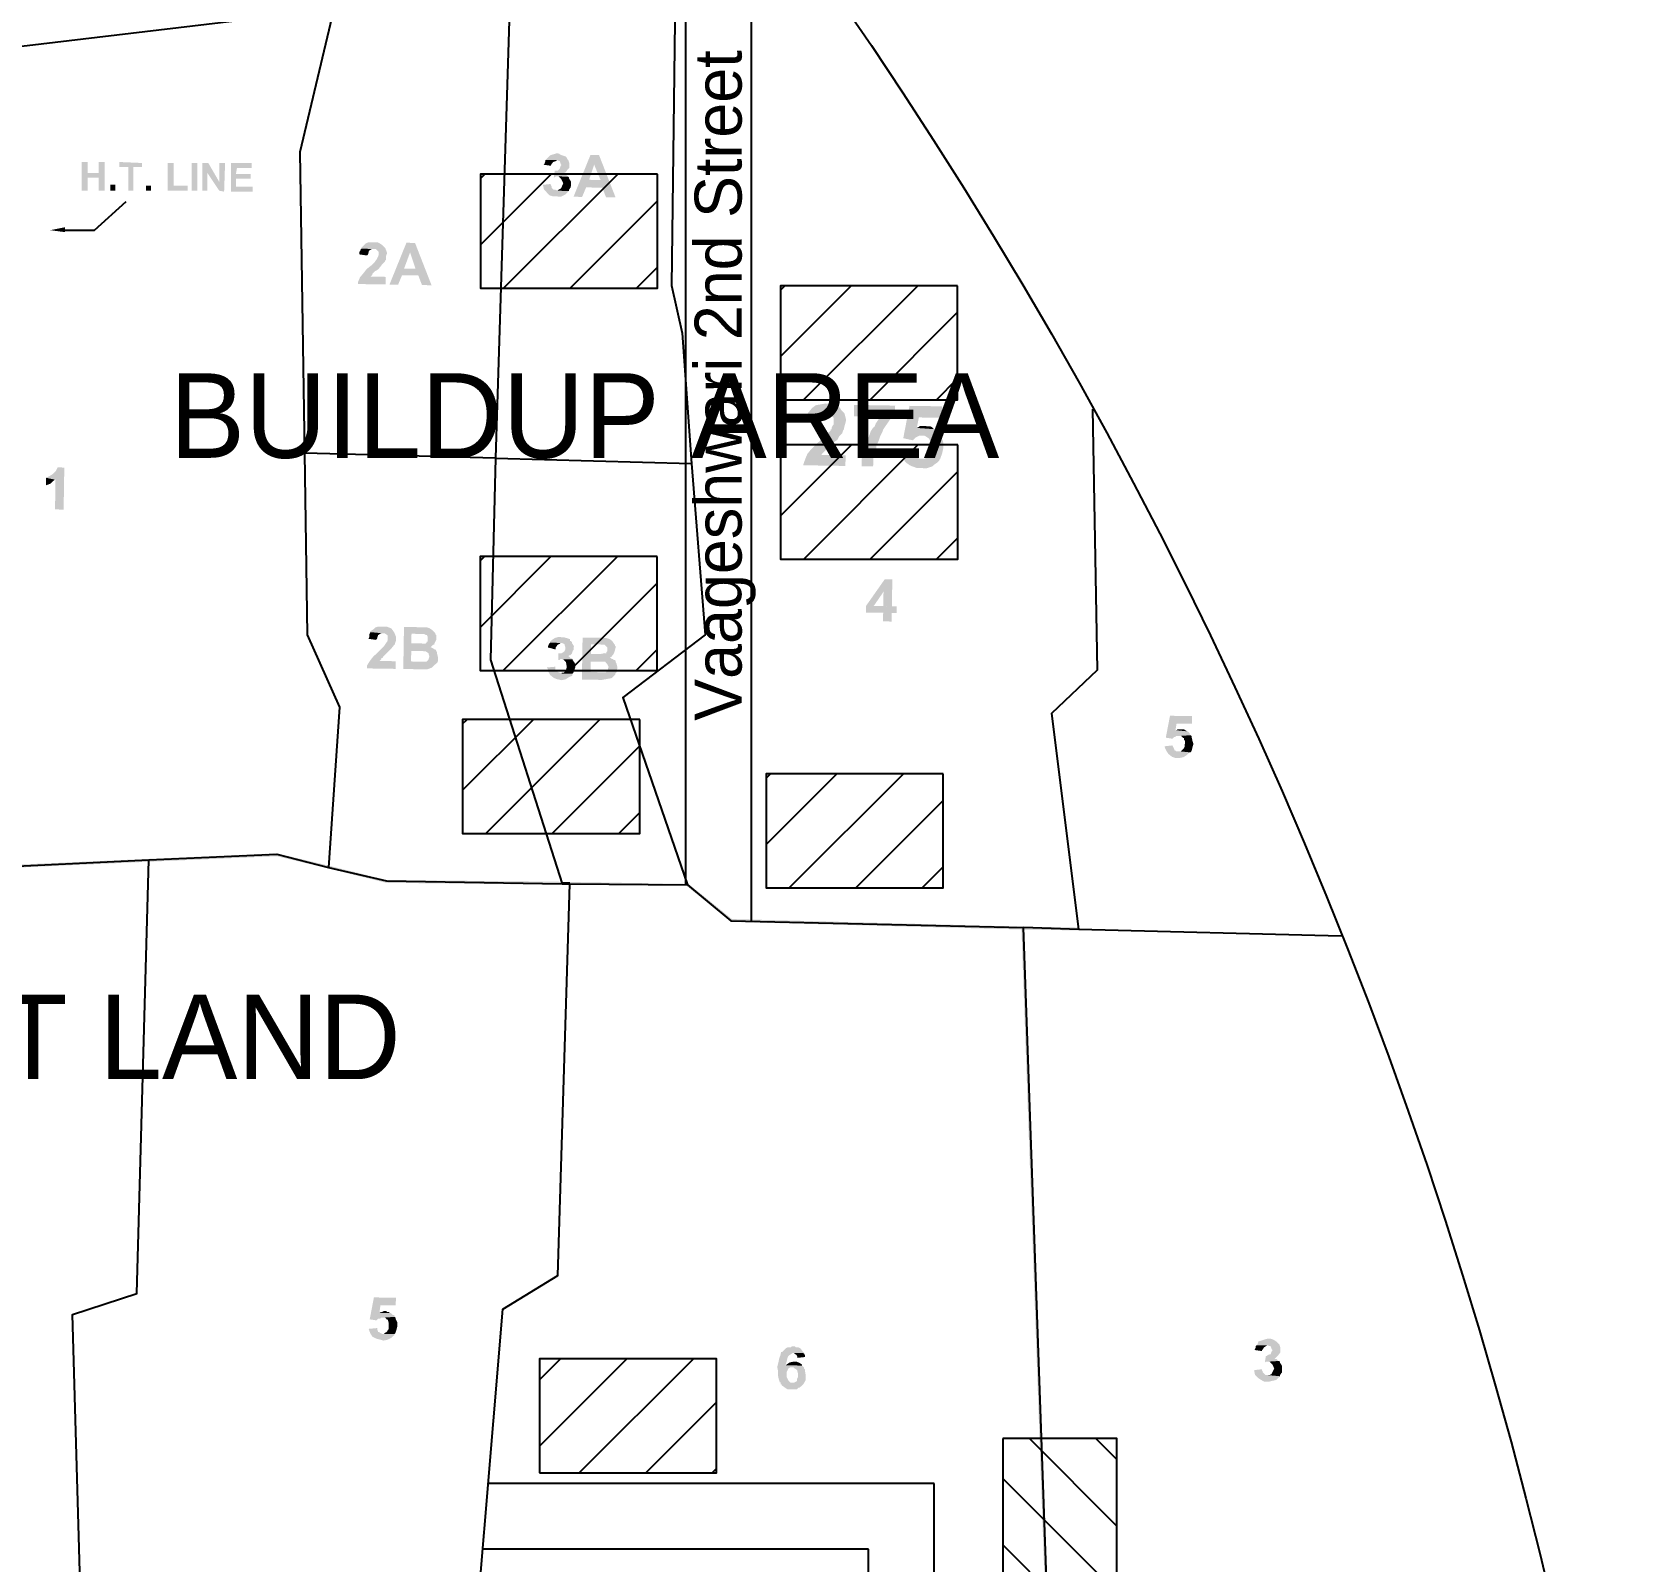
# Model space of a CAD drawing. Header units: metres. Extents: x 297 to 3998, y 336 to 1712.
# Drawn here: x 3638.1 to 3809.8, y 1127.5 to 1290.3 of the extents above; entities that cross this region are included whole.
import ezdxf

# ---------------------------------------------------------------- set-up
doc = ezdxf.new("R2010")
doc.units = ezdxf.units.M
doc.header["$MEASUREMENT"] = 0
doc.styles.get("Standard").update_dxf_attribs({"font": 'CENSCBK.TTF'})

msp = doc.modelspace()

# ---------------------------------------------------------------- hatches: boundary and pattern name
at = {"linetype": 'Continuous'}
for points in [[(3693.939, 1277.434), (3693.837, 1277.436), (3693.53, 1277.339), (3693.223, 1277.242), (3693.017, 1277.042), (3692.81, 1276.842), (3692.706, 1276.742), (3693.927, 1276.722), (3694.23, 1276.615), (3694.327, 1276.309), (3694.427, 1276.205), (3694.324, 1276.105), (3694.217, 1275.802), (3694.01, 1275.602), (3693.807, 1275.605), (3693.705, 1275.607), (3693.592, 1274.896), (3693.694, 1274.895), (3693.797, 1274.995), (3694, 1274.992), (3695.119, 1274.973), (3695.019, 1275.077), (3694.817, 1275.182), (3694.717, 1275.285), (3694.616, 1275.287), (3694.719, 1275.387), (3694.821, 1275.385), (3695.029, 1275.687), (3695.236, 1275.887), (3695.237, 1275.989), (3695.239, 1276.09), (3695.244, 1276.395), (3695.147, 1276.702), (3695.047, 1276.806), (3694.949, 1277.011), (3694.849, 1277.114), (3694.545, 1277.221), (3694.242, 1277.327), (3694.142, 1277.431)], [(3644.002, 1276.527), (3643.371, 1276.527), (3643.371, 1273.478), (3644.002, 1273.478), (3644.002, 1274.845), (3645.159, 1274.845), (3644.002, 1275.37)], [(3645.79, 1276.527), (3645.159, 1276.527), (3645.159, 1275.37), (3644.002, 1275.37), (3645.159, 1274.845), (3645.159, 1273.478), (3645.79, 1273.478)], [(3649.786, 1276.422), (3647.367, 1276.527), (3647.367, 1276.001), (3648.314, 1276.001), (3648.314, 1273.478), (3648.839, 1273.478), (3648.839, 1276.001), (3649.786, 1276.001)], [(3653.151, 1276.422), (3652.52, 1276.422), (3652.52, 1273.478), (3654.623, 1273.478), (3654.623, 1274.003), (3653.151, 1274.003)], [(3655.044, 1273.478), (3655.044, 1276.422), (3655.675, 1276.422), (3655.675, 1273.478)], [(3656.831, 1276.422), (3656.201, 1276.422), (3656.201, 1273.478), (3656.726, 1273.478), (3656.726, 1275.37)], [(3656.831, 1276.422), (3656.726, 1275.37), (3657.988, 1273.478), (3657.988, 1274.424)], [(3658.619, 1276.422), (3657.988, 1276.422), (3657.988, 1274.424), (3657.988, 1273.478), (3658.514, 1273.372)], [(3661.459, 1276.422), (3659.25, 1276.422), (3659.25, 1273.372), (3661.564, 1273.372), (3661.564, 1273.898), (3659.776, 1273.898), (3659.776, 1274.74), (3661.353, 1274.74), (3661.353, 1275.265), (3659.776, 1275.265), (3659.881, 1275.896), (3661.459, 1275.896)], [(3692.706, 1276.742), (3692.705, 1276.64), (3692.598, 1276.337), (3692.495, 1276.237), (3693.307, 1276.122), (3693.308, 1276.224), (3693.517, 1276.525), (3693.824, 1276.622), (3693.927, 1276.722)], [(3698.412, 1277.259), (3697.496, 1277.274), (3695.694, 1272.828), (3696.61, 1272.813), (3697.033, 1273.823), (3698.762, 1273.795), (3697.352, 1274.632), (3697.887, 1276.251)], [(3698.412, 1277.259), (3697.887, 1276.251), (3698.572, 1274.612), (3697.352, 1274.632), (3698.762, 1273.795), (3699.152, 1272.771), (3700.169, 1272.754)], [(3646.946, 1273.478), (3646.946, 1274.109), (3646.421, 1274.109), (3646.421, 1273.478)], [(3650.732, 1273.478), (3650.732, 1274.003), (3650.206, 1274.003), (3650.206, 1273.478)], [(3693.275, 1274.19), (3692.46, 1274.101), (3692.458, 1273.999), (3692.553, 1273.591), (3692.853, 1273.281), (3693.154, 1272.971), (3693.559, 1272.862), (3693.966, 1272.856), (3694.372, 1272.849), (3694.782, 1273.046), (3695.093, 1273.346), (3695.196, 1273.446), (3693.975, 1273.466), (3693.774, 1273.571), (3693.672, 1273.573), (3693.57, 1273.574), (3693.47, 1273.678), (3693.37, 1273.781), (3693.372, 1273.883), (3693.274, 1274.088)], [(3695.119, 1274.973), (3694, 1274.992), (3694.102, 1274.99), (3694.402, 1274.68), (3694.599, 1274.27), (3694.387, 1273.764), (3694.284, 1273.664), (3694.079, 1273.566), (3693.975, 1273.466), (3695.196, 1273.446), (3695.198, 1273.548), (3695.406, 1273.85), (3695.411, 1274.155), (3695.416, 1274.46), (3695.218, 1274.768), (3695.219, 1274.87)], [(3641.583, 1269.061), (3640.006, 1269.271), (3641.583, 1269.587)], [(3674.456, 1267.986), (3674.354, 1267.988), (3673.947, 1267.994), (3673.64, 1267.898), (3673.433, 1267.698), (3673.123, 1267.397), (3673.122, 1267.296), (3674.342, 1267.276), (3674.444, 1267.274), (3674.647, 1267.271), (3674.947, 1266.961), (3674.941, 1266.554), (3674.836, 1266.352), (3674.731, 1266.15), (3674.522, 1265.849), (3674.419, 1265.749), (3674.316, 1265.649), (3674.212, 1265.548), (3673.697, 1265.15), (3673.385, 1264.748), (3672.97, 1264.246), (3672.759, 1263.741), (3672.757, 1263.639), (3672.755, 1263.538), (3675.705, 1263.489), (3675.718, 1264.303), (3674.091, 1264.33), (3674.194, 1264.43), (3674.297, 1264.53), (3674.299, 1264.631), (3674.402, 1264.732), (3674.506, 1264.832), (3674.609, 1264.932), (3674.814, 1265.03), (3674.918, 1265.13), (3675.021, 1265.23), (3675.333, 1265.632), (3675.643, 1265.932), (3675.644, 1266.034), (3675.748, 1266.134), (3675.749, 1266.235), (3675.754, 1266.541), (3675.861, 1266.844), (3675.666, 1267.356), (3675.366, 1267.666), (3675.064, 1267.874), (3674.862, 1267.979), (3674.659, 1267.983), (3674.557, 1267.984)], [(3673.122, 1267.296), (3673.018, 1267.196), (3673.017, 1267.094), (3672.913, 1266.994), (3672.912, 1266.892), (3672.908, 1266.689), (3673.72, 1266.574), (3673.824, 1266.674), (3673.932, 1267.079), (3674.24, 1267.277), (3674.342, 1267.276)], [(3678.829, 1267.915), (3677.913, 1267.93), (3676.111, 1263.483), (3677.027, 1263.468), (3677.45, 1264.478), (3679.179, 1264.45), (3677.665, 1265.187), (3678.304, 1266.906)], [(3678.829, 1267.915), (3678.304, 1266.906), (3678.886, 1265.167), (3677.665, 1265.187), (3679.179, 1264.45), (3679.569, 1263.426), (3680.586, 1263.41)], [(3722.599, 1250.821), (3722.497, 1250.823), (3721.987, 1250.73), (3721.477, 1250.636), (3721.065, 1250.338), (3720.753, 1249.936), (3720.65, 1249.836), (3722.581, 1249.703), (3722.682, 1249.701), (3722.886, 1249.698), (3723.088, 1249.593), (3723.188, 1249.489), (3723.288, 1249.386), (3723.388, 1249.283), (3723.384, 1249.079), (3723.381, 1248.876), (3723.379, 1248.774), (3723.376, 1248.571), (3723.273, 1248.471), (3723.168, 1248.269), (3723.164, 1248.065), (3723.063, 1248.067), (3723.061, 1247.965), (3722.648, 1247.565), (3722.234, 1247.165), (3721.821, 1246.765), (3721.407, 1246.365), (3720.994, 1245.965), (3720.579, 1245.463), (3720.367, 1244.958), (3720.26, 1244.654), (3720.154, 1244.351), (3720.152, 1244.249), (3724.627, 1244.176), (3724.645, 1245.295), (3722.102, 1245.336), (3722.104, 1245.438), (3722.208, 1245.538), (3722.518, 1245.838), (3722.828, 1246.138), (3723.138, 1246.438), (3723.448, 1246.738), (3723.756, 1246.937), (3723.966, 1247.34), (3724.276, 1247.64), (3724.383, 1247.944), (3724.488, 1248.146), (3724.49, 1248.247), (3724.598, 1248.652), (3724.707, 1249.058), (3724.611, 1249.466), (3724.515, 1249.773), (3724.215, 1250.083), (3724.016, 1250.391), (3723.613, 1250.601), (3723.208, 1250.71), (3723.004, 1250.713), (3722.802, 1250.818)], [(3729.92, 1250.6), (3725.547, 1250.672), (3725.527, 1249.451), (3728.374, 1249.405), (3728.271, 1249.305), (3728.063, 1249.003), (3727.854, 1248.701), (3727.748, 1248.398), (3727.541, 1248.198), (3727.333, 1247.896), (3727.226, 1247.592), (3727.119, 1247.289), (3726.909, 1246.885), (3726.802, 1246.582), (3726.696, 1246.278), (3726.589, 1245.975), (3726.584, 1245.67), (3726.476, 1245.265), (3726.369, 1244.961), (3726.364, 1244.656), (3726.357, 1244.249), (3726.356, 1244.148), (3727.576, 1244.128), (3727.578, 1244.229), (3727.585, 1244.636), (3727.589, 1244.941), (3727.698, 1245.346), (3727.805, 1245.65), (3727.913, 1246.055), (3727.918, 1246.36), (3728.128, 1246.764), (3728.235, 1247.067), (3728.341, 1247.371), (3728.551, 1247.774), (3728.658, 1248.078), (3728.866, 1248.379), (3729.075, 1248.681), (3729.283, 1248.983), (3729.492, 1249.285), (3729.802, 1249.585), (3729.905, 1249.685)], [(3734.903, 1250.519), (3731.445, 1250.575), (3730.779, 1247.127), (3731.793, 1246.907), (3731.896, 1247.007), (3731.999, 1247.107), (3732.103, 1247.207), (3732.308, 1247.306), (3732.513, 1247.404), (3732.614, 1247.403), (3732.818, 1247.399), (3734.754, 1247.571), (3734.654, 1247.674), (3734.553, 1247.778), (3734.352, 1247.883), (3734.252, 1247.986), (3734.05, 1248.091), (3732.221, 1248.223), (3732.443, 1249.338), (3734.883, 1249.298)], [(3720.65, 1249.836), (3720.545, 1249.634), (3720.543, 1249.533), (3720.438, 1249.331), (3720.435, 1249.127), (3720.33, 1248.926), (3721.649, 1248.701), (3721.652, 1248.904), (3721.655, 1249.107), (3721.76, 1249.309), (3721.864, 1249.409), (3721.967, 1249.509), (3722.071, 1249.609), (3722.174, 1249.709), (3722.377, 1249.706), (3722.581, 1249.703)], [(3733.14, 1248.411), (3732.936, 1248.415), (3732.733, 1248.418), (3732.529, 1248.421), (3732.426, 1248.321), (3732.221, 1248.223), (3734.05, 1248.091), (3733.95, 1248.195), (3733.85, 1248.298), (3733.648, 1248.403), (3733.445, 1248.406), (3733.241, 1248.41)], [(3734.754, 1247.571), (3732.818, 1247.399), (3732.92, 1247.398), (3733.021, 1247.396), (3733.223, 1247.291), (3733.525, 1247.083), (3733.623, 1246.877), (3733.723, 1246.774), (3733.72, 1246.571), (3733.818, 1246.366), (3733.813, 1246.06), (3733.707, 1245.757), (3733.6, 1245.454), (3733.392, 1245.152), (3733.083, 1244.953), (3732.981, 1244.955), (3732.778, 1244.958), (3734.607, 1244.827), (3734.71, 1244.927), (3734.817, 1245.23), (3734.924, 1245.534), (3735.034, 1246.041), (3735.044, 1246.651), (3734.947, 1246.958), (3734.849, 1247.163), (3734.852, 1247.366)], [(3731.878, 1245.889), (3730.654, 1245.705), (3730.749, 1245.297), (3730.846, 1244.99), (3730.942, 1244.683), (3731.142, 1244.476), (3731.444, 1244.268), (3731.646, 1244.163), (3731.949, 1244.056), (3732.253, 1243.95), (3732.558, 1243.945), (3732.965, 1243.938), (3733.27, 1243.933), (3733.577, 1244.03), (3733.883, 1244.126), (3734.09, 1244.327), (3734.399, 1244.525), (3734.605, 1244.725), (3734.607, 1244.827), (3732.778, 1244.958), (3732.473, 1244.963), (3732.271, 1245.068), (3732.173, 1245.273), (3731.973, 1245.48), (3731.976, 1245.684)], [(3641.51, 1244.007), (3640.798, 1244.018), (3640.588, 1243.615), (3640.278, 1243.315), (3639.97, 1243.116), (3639.56, 1242.92), (3640.573, 1242.7), (3640.522, 1239.547), (3641.437, 1239.532)], [(3639.56, 1242.92), (3639.546, 1242.106), (3640.058, 1242.301), (3640.472, 1242.701), (3640.573, 1242.7)], [(3729.618, 1232.09), (3728.804, 1232.103), (3726.825, 1229.287), (3726.814, 1228.575), (3728.644, 1228.546), (3728.629, 1227.63), (3729.545, 1227.615), (3729.56, 1228.531), (3730.068, 1228.522), (3730.08, 1229.234), (3727.639, 1229.274), (3728.681, 1230.783)], [(3729.618, 1232.09), (3728.681, 1230.783), (3728.656, 1229.257), (3727.639, 1229.274), (3729.571, 1229.243)], [(3675.415, 1227.075), (3675.314, 1227.076), (3674.907, 1227.083), (3674.6, 1226.986), (3674.393, 1226.786), (3674.085, 1226.588), (3674.083, 1226.486), (3675.404, 1226.363), (3675.505, 1226.361), (3675.607, 1226.359), (3675.909, 1226.151), (3675.902, 1225.744), (3675.899, 1225.541), (3675.691, 1225.239), (3675.482, 1224.937), (3675.379, 1224.837), (3675.275, 1224.737), (3675.172, 1224.637), (3674.759, 1224.237), (3674.345, 1223.837), (3674.033, 1223.435), (3673.72, 1222.931), (3673.717, 1222.728), (3673.715, 1222.626), (3676.766, 1222.577), (3676.779, 1223.39), (3675.05, 1223.418), (3675.154, 1223.518), (3675.257, 1223.618), (3675.259, 1223.72), (3675.36, 1223.719), (3675.466, 1223.92), (3675.569, 1224.02), (3675.776, 1224.22), (3675.879, 1224.32), (3675.982, 1224.42), (3676.292, 1224.721), (3676.604, 1225.122), (3676.708, 1225.222), (3676.709, 1225.324), (3676.816, 1225.628), (3676.821, 1225.933), (3676.626, 1226.445), (3676.327, 1226.856), (3676.126, 1226.961), (3675.822, 1227.068), (3675.619, 1227.071), (3675.517, 1227.073)], [(3674.083, 1226.486), (3673.978, 1226.284), (3673.976, 1226.183), (3673.975, 1226.081), (3673.973, 1225.979), (3673.868, 1225.777), (3674.68, 1225.662), (3674.783, 1225.763), (3674.892, 1226.168), (3675.2, 1226.366), (3675.404, 1226.363)], [(3679.382, 1227.01), (3677.653, 1227.038), (3677.58, 1222.563), (3679.004, 1222.54), (3679.309, 1222.535), (3679.614, 1222.53), (3680.122, 1222.522), (3680.634, 1222.717), (3680.841, 1222.917), (3681.048, 1223.117), (3681.151, 1223.217), (3678.407, 1223.364), (3678.425, 1224.482), (3679.137, 1224.471), (3681.071, 1224.541), (3680.971, 1224.644), (3680.869, 1224.646), (3680.769, 1224.749), (3680.567, 1224.854), (3680.466, 1224.856), (3680.569, 1224.956), (3680.672, 1225.056), (3680.776, 1225.156), (3680.877, 1225.154), (3678.438, 1225.296), (3678.455, 1226.313), (3678.963, 1226.305), (3680.997, 1226.271), (3680.999, 1226.373), (3680.699, 1226.683), (3680.397, 1226.892), (3680.094, 1226.998), (3679.687, 1227.005), (3679.585, 1227.007)], [(3680.997, 1226.271), (3678.963, 1226.305), (3679.268, 1226.3), (3679.777, 1226.291), (3679.979, 1226.186), (3680.08, 1226.185), (3680.179, 1225.98), (3680.177, 1225.878), (3680.172, 1225.573), (3680.17, 1225.471), (3680.069, 1225.473), (3680.067, 1225.371), (3679.964, 1225.271), (3679.557, 1225.278), (3679.048, 1225.286), (3678.438, 1225.296), (3680.877, 1225.154), (3680.879, 1225.256), (3681.089, 1225.66), (3681.096, 1226.066), (3681.097, 1226.168)], [(3694.421, 1225.951), (3694.319, 1225.952), (3694.014, 1225.957), (3693.707, 1225.861), (3693.399, 1225.662), (3693.192, 1225.462), (3693.19, 1225.36), (3694.411, 1225.34), (3694.714, 1225.234), (3694.811, 1224.927), (3694.809, 1224.825), (3694.806, 1224.622), (3694.701, 1224.42), (3694.392, 1224.222), (3694.291, 1224.223), (3694.087, 1224.227), (3694.076, 1223.515), (3694.177, 1223.513), (3694.281, 1223.613), (3694.382, 1223.611), (3695.603, 1223.592), (3695.503, 1223.695), (3695.401, 1223.697), (3695.301, 1223.8), (3695.201, 1223.903), (3695.099, 1223.905), (3695.203, 1224.005), (3695.304, 1224.003), (3695.511, 1224.203), (3695.618, 1224.507), (3695.721, 1224.607), (3695.723, 1224.709), (3695.728, 1225.014), (3695.529, 1225.322), (3695.531, 1225.424), (3695.431, 1225.527), (3695.329, 1225.529), (3695.333, 1225.732), (3695.029, 1225.839), (3694.624, 1225.947), (3694.522, 1225.949)], [(3698.387, 1225.886), (3696.658, 1225.914), (3696.585, 1221.439), (3698.11, 1221.414), (3698.416, 1221.409), (3698.721, 1221.404), (3699.231, 1221.498), (3699.741, 1221.591), (3699.948, 1221.791), (3700.155, 1221.991), (3700.156, 1222.093), (3697.514, 1222.238), (3697.532, 1223.357), (3698.244, 1223.345), (3700.178, 1223.415), (3700.078, 1223.518), (3699.976, 1223.52), (3699.876, 1223.623), (3699.774, 1223.625), (3699.674, 1223.728), (3699.574, 1223.832), (3699.676, 1223.83), (3699.779, 1223.93), (3699.781, 1224.032), (3699.883, 1224.03), (3697.545, 1224.17), (3697.562, 1225.187), (3698.07, 1225.179), (3700.104, 1225.146), (3700.004, 1225.249), (3699.806, 1225.557), (3699.504, 1225.766), (3699.099, 1225.874), (3698.794, 1225.879), (3698.59, 1225.883)], [(3681.071, 1224.541), (3679.137, 1224.471), (3679.442, 1224.466), (3679.747, 1224.461), (3679.95, 1224.457), (3680.252, 1224.249), (3680.349, 1223.942), (3680.347, 1223.841), (3680.241, 1223.537), (3680.034, 1223.337), (3679.729, 1223.342), (3679.424, 1223.347), (3678.407, 1223.364), (3681.151, 1223.217), (3681.254, 1223.317), (3681.263, 1223.826), (3681.168, 1224.234), (3681.169, 1224.336)], [(3693.19, 1225.36), (3693.087, 1225.26), (3692.98, 1224.957), (3692.978, 1224.855), (3693.789, 1224.638), (3693.792, 1224.842), (3694, 1225.144), (3694.205, 1225.242), (3694.309, 1225.342)], [(3700.104, 1225.146), (3698.07, 1225.179), (3698.274, 1225.176), (3698.884, 1225.166), (3698.986, 1225.164), (3699.086, 1225.061), (3699.286, 1224.854), (3699.284, 1224.752), (3699.279, 1224.447), (3699.176, 1224.347), (3699.174, 1224.245), (3698.971, 1224.249), (3698.562, 1224.154), (3698.054, 1224.162), (3697.545, 1224.17), (3699.883, 1224.03), (3699.988, 1224.232), (3700.094, 1224.535), (3700.203, 1224.941), (3700.103, 1225.044)], [(3693.759, 1222.808), (3692.842, 1222.721), (3692.942, 1222.618), (3693.037, 1222.209), (3693.235, 1221.901), (3693.637, 1221.589), (3693.941, 1221.482), (3694.448, 1221.372), (3694.856, 1221.467), (3695.164, 1221.666), (3695.575, 1221.863), (3695.578, 1222.066), (3694.357, 1222.086), (3694.257, 1222.189), (3694.156, 1222.191), (3693.954, 1222.296), (3693.854, 1222.399), (3693.754, 1222.503), (3693.757, 1222.706)], [(3695.603, 1223.592), (3694.382, 1223.611), (3694.586, 1223.608), (3694.886, 1223.298), (3694.979, 1222.788), (3694.871, 1222.383), (3694.664, 1222.183), (3694.461, 1222.186), (3694.357, 1222.086), (3695.578, 1222.066), (3695.681, 1222.166), (3695.788, 1222.469), (3695.895, 1222.773), (3695.9, 1223.078), (3695.701, 1223.386), (3695.601, 1223.49)], [(3700.178, 1223.415), (3698.244, 1223.345), (3698.447, 1223.342), (3698.752, 1223.337), (3699.057, 1223.332), (3699.257, 1223.125), (3699.356, 1222.92), (3699.454, 1222.715), (3699.353, 1222.716), (3699.348, 1222.411), (3699.141, 1222.211), (3698.836, 1222.216), (3698.531, 1222.221), (3697.514, 1222.238), (3700.156, 1222.093), (3700.26, 1222.193), (3700.37, 1222.7), (3700.274, 1223.108), (3700.176, 1223.313)], [(3761.502, 1217.548), (3759.163, 1217.586), (3758.718, 1215.254), (3759.428, 1215.14), (3759.532, 1215.24), (3759.635, 1215.34), (3759.737, 1215.339), (3759.84, 1215.439), (3759.942, 1215.437), (3760.145, 1215.434), (3761.367, 1215.515), (3761.267, 1215.619), (3761.269, 1215.721), (3761.169, 1215.824), (3761.069, 1215.927), (3760.967, 1215.929), (3759.748, 1216.051), (3759.862, 1216.761), (3761.489, 1216.734)], [(3760.259, 1216.144), (3760.157, 1216.146), (3760.055, 1216.147), (3759.954, 1216.149), (3759.85, 1216.049), (3759.748, 1216.051), (3760.967, 1215.929), (3760.867, 1216.032), (3760.766, 1216.034), (3760.665, 1216.137), (3760.564, 1216.139), (3760.36, 1216.142)], [(3759.417, 1214.428), (3758.602, 1214.34), (3758.6, 1214.238), (3758.797, 1213.828), (3758.995, 1213.52), (3759.397, 1213.208), (3759.7, 1213.101), (3760.209, 1213.093), (3760.617, 1213.188), (3760.926, 1213.386), (3761.236, 1213.686), (3761.338, 1213.685), (3760.119, 1213.806), (3760.017, 1213.808), (3759.915, 1213.81), (3759.814, 1213.811), (3759.714, 1213.915), (3759.612, 1213.916), (3759.614, 1214.018), (3759.515, 1214.223)], [(3761.367, 1215.515), (3760.145, 1215.434), (3760.247, 1215.432), (3760.349, 1215.43), (3760.449, 1215.327), (3760.549, 1215.224), (3760.651, 1215.222), (3760.647, 1215.019), (3760.747, 1214.915), (3760.746, 1214.813), (3760.741, 1214.508), (3760.737, 1214.305), (3760.632, 1214.103), (3760.529, 1214.003), (3760.322, 1213.803), (3760.22, 1213.805), (3760.119, 1213.806), (3761.338, 1213.685), (3761.441, 1213.785), (3761.549, 1214.19), (3761.658, 1214.595), (3761.561, 1214.902), (3761.466, 1215.31), (3761.467, 1215.412)], [(3625.349, 1201.239), (3625.344, 1200.934), (3650.495, 1202.354)], [(3625.344, 1200.934), (3650.495, 1202.354), (3650.49, 1202.049)], [(3650.495, 1202.354), (3650.49, 1202.049), (3664.136, 1202.945)], [(3650.49, 1202.049), (3664.136, 1202.945), (3664.131, 1202.64)], [(3664.136, 1202.945), (3664.131, 1202.64), (3669.608, 1201.635)], [(3664.131, 1202.64), (3669.608, 1201.635), (3669.603, 1201.33)], [(3669.608, 1201.635), (3669.603, 1201.33), (3675.789, 1200.11)], [(3669.603, 1201.33), (3675.789, 1200.11), (3675.784, 1199.805)], [(3675.789, 1200.11), (3675.784, 1199.805), (3694.504, 1199.906)], [(3675.784, 1199.805), (3694.504, 1199.906), (3694.499, 1199.601)], [(3694.504, 1199.906), (3694.499, 1199.601), (3695.318, 1199.893)], [(3694.499, 1199.601), (3695.318, 1199.893), (3695.313, 1199.588)], [(3695.318, 1199.893), (3695.313, 1199.588), (3707.827, 1199.689)], [(3695.313, 1199.588), (3707.827, 1199.689), (3707.824, 1199.485)], [(3707.929, 1199.687), (3707.722, 1199.487), (3712.547, 1195.949)], [(3707.722, 1199.487), (3712.547, 1195.949), (3712.441, 1195.646)], [(3712.547, 1195.949), (3712.441, 1195.646), (3743.562, 1195.138)], [(3712.441, 1195.646), (3743.562, 1195.138), (3743.557, 1194.833)], [(3746.864, 1104.544), (3743.355, 1194.938), (3743.662, 1195.035)], [(3746.559, 1104.549), (3746.864, 1104.544), (3743.355, 1194.938)], [(3743.562, 1195.138), (3743.557, 1194.833), (3749.461, 1195.042)], [(3743.557, 1194.833), (3749.461, 1195.042), (3749.456, 1194.736)], [(3676.792, 1155.637), (3674.453, 1155.676), (3674.008, 1153.343), (3674.718, 1153.23), (3674.822, 1153.33), (3674.925, 1153.43), (3675.027, 1153.428), (3675.129, 1153.427), (3675.232, 1153.527), (3675.435, 1153.523), (3676.657, 1153.605), (3676.659, 1153.707), (3676.559, 1153.81), (3676.457, 1153.812), (3676.357, 1153.915), (3676.257, 1154.019), (3675.037, 1154.038), (3675.152, 1154.85), (3676.779, 1154.824)], [(3675.65, 1154.232), (3675.549, 1154.234), (3675.344, 1154.135), (3675.242, 1154.137), (3675.14, 1154.139), (3675.037, 1154.038), (3676.257, 1154.019), (3676.155, 1154.02), (3676.055, 1154.124), (3675.954, 1154.125), (3675.852, 1154.127), (3675.752, 1154.23)], [(3674.807, 1152.415), (3673.89, 1152.328), (3674.085, 1151.816), (3674.283, 1151.508), (3674.687, 1151.297), (3675.092, 1151.189), (3675.497, 1151.081), (3675.906, 1151.176), (3676.316, 1151.373), (3676.626, 1151.673), (3676.627, 1151.774), (3675.407, 1151.794), (3675.305, 1151.796), (3675.104, 1151.901), (3675.004, 1152.004), (3674.902, 1152.006), (3674.904, 1152.108), (3674.803, 1152.211), (3674.805, 1152.313)], [(3676.657, 1153.605), (3675.435, 1153.523), (3675.639, 1153.52), (3675.739, 1153.417), (3675.839, 1153.313), (3675.94, 1153.312), (3676.036, 1152.903), (3676.034, 1152.801), (3676.031, 1152.598), (3676.026, 1152.293), (3675.922, 1152.193), (3675.817, 1151.991), (3675.612, 1151.893), (3675.509, 1151.793), (3675.407, 1151.794), (3676.627, 1151.774), (3676.731, 1151.874), (3676.838, 1152.178), (3676.946, 1152.583), (3676.953, 1152.99), (3676.756, 1153.4), (3676.757, 1153.502)], [(3719.13, 1150.47), (3718.926, 1150.473), (3718.823, 1150.373), (3718.721, 1150.375), (3718.619, 1150.377), (3718.518, 1150.378), (3718.313, 1150.28), (3718.106, 1150.08), (3718.002, 1149.98), (3717.899, 1149.88), (3717.797, 1149.882), (3717.689, 1149.476), (3717.582, 1149.173), (3717.472, 1148.666), (3717.364, 1148.261), (3717.459, 1147.852), (3717.451, 1147.344), (3717.546, 1146.935), (3717.643, 1146.629), (3717.744, 1146.627), (3718.965, 1146.607), (3718.863, 1146.609), (3718.761, 1146.61), (3718.661, 1146.714), (3718.561, 1146.817), (3718.463, 1147.022), (3718.364, 1147.227), (3718.368, 1147.431), (3718.373, 1147.736), (3718.478, 1147.938), (3718.583, 1148.139), (3718.788, 1148.238), (3718.991, 1148.234), (3720.212, 1148.214), (3720.112, 1148.318), (3720.012, 1148.421), (3718.283, 1148.449), (3718.284, 1148.551), (3718.393, 1148.956), (3718.501, 1149.361), (3718.708, 1149.561), (3719.016, 1149.76), (3720.237, 1149.74), (3720.137, 1149.843), (3719.838, 1150.255), (3719.636, 1150.36), (3719.331, 1150.365), (3719.231, 1150.469)], [(3768.369, 1150.582), (3768.265, 1150.482), (3768.262, 1150.278), (3768.157, 1150.077), (3768.969, 1149.962), (3768.971, 1150.063), (3769.179, 1150.365), (3769.488, 1150.564), (3769.589, 1150.562)], [(3769.601, 1151.274), (3769.499, 1151.276), (3769.192, 1151.179), (3768.886, 1151.082), (3768.579, 1150.985), (3768.472, 1150.682), (3768.369, 1150.582), (3769.589, 1150.562), (3769.893, 1150.455), (3769.989, 1150.148), (3770.09, 1150.045), (3769.986, 1149.945), (3769.879, 1149.642), (3769.573, 1149.545), (3769.469, 1149.445), (3769.368, 1149.447), (3769.254, 1148.736), (3769.358, 1148.836), (3769.459, 1148.835), (3769.561, 1148.833), (3770.783, 1148.915), (3770.681, 1148.916), (3770.581, 1149.02), (3770.481, 1149.123), (3770.38, 1149.125), (3770.278, 1149.126), (3770.485, 1149.327), (3770.691, 1149.527), (3770.9, 1149.828), (3770.901, 1149.93), (3770.908, 1150.337), (3770.811, 1150.644), (3770.611, 1150.85), (3770.511, 1150.954), (3770.209, 1151.162), (3769.906, 1151.269), (3769.804, 1151.271)], [(3719.103, 1148.843), (3718.694, 1148.748), (3718.386, 1148.549), (3718.283, 1148.449), (3720.012, 1148.421), (3720.013, 1148.523), (3719.712, 1148.731), (3719.408, 1148.838), (3719.205, 1148.841)], [(3720.237, 1149.74), (3719.016, 1149.76), (3719.118, 1149.758), (3719.42, 1149.55), (3719.518, 1149.345), (3719.516, 1149.243), (3720.332, 1149.332), (3720.333, 1149.433), (3720.335, 1149.535), (3720.235, 1149.638)], [(3770.783, 1148.915), (3769.561, 1148.833), (3769.764, 1148.83), (3770.065, 1148.52), (3770.261, 1148.109), (3770.051, 1147.706), (3769.946, 1147.504), (3769.741, 1147.406), (3769.538, 1147.409), (3770.858, 1147.286), (3770.86, 1147.388), (3771.068, 1147.689), (3771.073, 1147.994), (3771.08, 1148.401), (3770.882, 1148.71), (3770.883, 1148.811)], [(3720.212, 1148.214), (3718.991, 1148.234), (3719.093, 1148.233), (3719.193, 1148.129), (3719.395, 1148.024), (3719.495, 1147.921), (3719.59, 1147.512), (3719.585, 1147.207), (3719.48, 1147.006), (3719.478, 1146.904), (3719.477, 1146.802), (3719.373, 1146.702), (3719.168, 1146.604), (3719.066, 1146.605), (3718.965, 1146.607), (3717.744, 1146.627), (3717.741, 1146.424), (3717.843, 1146.422), (3717.841, 1146.32), (3718.143, 1146.112), (3718.445, 1145.903), (3718.648, 1145.9), (3719.055, 1145.894), (3719.462, 1145.887), (3719.565, 1145.987), (3719.668, 1146.087), (3719.77, 1146.085), (3720.183, 1146.485), (3720.394, 1146.889), (3720.402, 1147.397), (3720.308, 1147.908), (3720.31, 1148.009), (3720.21, 1148.113)], [(3768.938, 1148.029), (3768.122, 1147.941), (3768.121, 1147.839), (3768.216, 1147.431), (3768.516, 1147.121), (3768.818, 1146.912), (3769.221, 1146.702), (3769.628, 1146.696), (3770.036, 1146.791), (3770.445, 1146.886), (3770.755, 1147.186), (3770.858, 1147.286), (3769.538, 1147.409), (3769.436, 1147.411), (3769.334, 1147.412), (3769.134, 1147.619), (3769.034, 1147.723), (3769.036, 1147.824), (3768.936, 1147.928)]]:
    msp.add_hatch(color=0, dxfattribs=at).paths.add_polyline_path(points)
h = msp.add_hatch()
h.set_pattern_fill('ANSI31', color=2, scale=40, style=0)
h.set_pattern_definition([(45, (-2169.83, 566.8856), (-3.535534, 3.535534), [])])
h.paths.add_polyline_path([(3685.79, 1275.23), (3685.79, 1263.09), (3704.638, 1263.09), (3704.638, 1275.23)])
h = msp.add_hatch()
h.set_pattern_fill('ANSI31', color=2, scale=40, style=0)
h.set_pattern_definition([(45, (-2137.908, 555.02), (-3.535534, 3.535534), [])])
h.paths.add_polyline_path([(3717.712, 1263.364), (3717.712, 1251.224), (3736.56, 1251.224), (3736.56, 1263.364)])
h = msp.add_hatch()
h.set_pattern_fill('ANSI31', color=2, scale=40, style=0)
h.set_pattern_definition([(45, (-2137.891, 538.063), (-3.535534, 3.535534), [])])
h.paths.add_polyline_path([(3717.729, 1246.407), (3717.729, 1234.267), (3736.577, 1234.267), (3736.577, 1246.407)])
h = msp.add_hatch()
h.set_pattern_fill('ANSI31', color=2, scale=40, style=0)
h.set_pattern_definition([(45, (-2169.8645, 526.1853), (-3.535534, 3.535534), [])])
h.paths.add_polyline_path([(3685.755, 1234.53), (3685.755, 1222.39), (3704.603, 1222.39), (3704.603, 1234.53)])
h = msp.add_hatch()
h.set_pattern_fill('ANSI31', color=2, scale=40, style=0)
h.set_pattern_definition([(45, (-2171.723, 508.8603), (-3.535534, 3.535534), [])])
h.paths.add_polyline_path([(3683.897, 1217.205), (3683.897, 1205.065), (3702.745, 1205.065), (3702.745, 1217.205)])
h = msp.add_hatch()
h.set_pattern_fill('ANSI31', color=2, scale=40, style=0)
h.set_pattern_definition([(45, (-2139.434, 503.065), (-3.535534, 3.535534), [])])
h.paths.add_polyline_path([(3716.186, 1211.41), (3716.186, 1199.27), (3735.034, 1199.27), (3735.034, 1211.41)])
h = msp.add_hatch()
h.set_pattern_fill('ANSI31', color=2, scale=40, angle=180, style=0)
h.set_pattern_definition([(225, (9566.5295, 1845.349), (3.535534, -3.535534), [])])
h.paths.add_polyline_path([(3710.91, 1137.005), (3710.91, 1149.145), (3692.062, 1149.145), (3692.062, 1137.005)])
h = msp.add_hatch()
h.set_pattern_fill('ANSI31', color=2, scale=40, angle=90, style=0)
h.set_pattern_definition([(135, (4449.7197, -4733.822), (-3.535534, -3.535534), [])])
h.paths.add_polyline_path([(3741.375, 1121.798), (3753.515, 1121.798), (3753.515, 1140.646), (3741.375, 1140.646)])

# ---------------------------------------------------------------- linework, layer by layer
at = {"color": 2}
for p, q in [((3714.613, 1294.987), (3714.613, 1195.698)), ((3707.613, 1294.409), (3707.613, 1199.589)), ((3734.066, 1135.867), (3686.621, 1135.867)), ((3734.066, 1118.404), (3734.066, 1135.867)), ((3727.066, 1128.867), (3686.039, 1128.867)), ((3727.066, 1118.404), (3727.066, 1128.867))]:
    msp.add_line(p, q, dxfattribs=at)
at = {"color": 0, "linetype": 'Continuous'}
for points in [[(3719.873, 1299.663), (3713.618, 1297.98), (3627.387, 1287.674), (3608.037, 1277.369), (3592.368, 1281.68), (3567.13, 1282.101)], [(3671.166, 1297.033), (3666.575, 1277.576), (3667.069, 1245.522)], [(3688.917, 1293.895), (3687.407, 1244.987), (3708.253, 1244.443)], [(3706.524, 1294.319), (3706.121, 1263.4), (3707.258, 1258.295), (3708.253, 1244.443)], [(3641.583, 1269.271), (3644.738, 1269.271), (3648.103, 1272.321)], [(3749.457, 1194.838), (3746.578, 1217.876), (3751.435, 1222.477), (3750.952, 1250.206)], [(3667.069, 1245.522), (3667.364, 1226.189), (3670.799, 1218.503), (3669.605, 1201.432)], [(3687.407, 1244.987), (3667.069, 1245.522)], [(3687.407, 1244.987), (3686.853, 1223.531), (3694.501, 1199.703)], [(3708.253, 1244.443), (3709.684, 1226.21), (3700.928, 1219.537), (3707.825, 1199.587)], [(3625.346, 1201.035), (3650.493, 1202.252)], [(3646.63, 1108.927), (3643.356, 1120.273), (3642.378, 1153.86), (3649.231, 1156.087), (3650.493, 1202.252)], [(3650.493, 1202.252), (3664.135, 1202.844), (3669.605, 1201.432)], [(3669.605, 1201.432), (3675.787, 1200.008), (3694.501, 1199.703)], [(3684.243, 1107.296), (3688.166, 1154.434), (3694.023, 1158.001), (3695.314, 1199.69)], [(3694.501, 1199.703), (3695.314, 1199.69)], [(3695.314, 1199.69), (3707.825, 1199.587)], [(3707.825, 1199.587), (3712.442, 1195.748), (3743.56, 1195.036)], [(3777.391, 1194.125), (3749.457, 1194.838), (3743.56, 1195.036)], [(3746.763, 1104.546), (3743.56, 1195.036)]]:
    msp.add_lwpolyline(points, dxfattribs=at)
at = {"color": 2}
for points in [[(3704.638, 1275.23), (3685.79, 1275.23), (3685.79, 1263.09), (3704.638, 1263.09)], [(3736.56, 1263.364), (3717.712, 1263.364), (3717.712, 1251.224), (3736.56, 1251.224)], [(3736.577, 1246.407), (3717.729, 1246.407), (3717.729, 1234.267), (3736.577, 1234.267)], [(3704.603, 1234.53), (3685.755, 1234.53), (3685.755, 1222.39), (3704.603, 1222.39)], [(3702.745, 1217.205), (3683.897, 1217.205), (3683.897, 1205.065), (3702.745, 1205.065)], [(3735.034, 1211.41), (3716.186, 1211.41), (3716.186, 1199.27), (3735.034, 1199.27)], [(3692.062, 1137.005), (3710.91, 1137.005), (3710.91, 1149.145), (3692.062, 1149.145)], [(3741.375, 1140.646), (3741.375, 1121.798), (3753.515, 1121.798), (3753.515, 1140.646)]]:
    msp.add_lwpolyline(points, close=True, dxfattribs=at)
at = {"color": 1, "linetype": 'ByBlock'}
msp.add_circle((3312.782, 1009.358), 500, dxfattribs=at)

# ---------------------------------------------------------------- texts
at = {"color": 4, "linetype": 'Continuous'}
msp.add_text('Vaageshwari 2nd Street', height=5, rotation=90, dxfattribs=at).set_placement((3713.583, 1217.049))
msp.add_text('BUILDUP AREA ', height=9, dxfattribs=at).set_placement((3652.712, 1245.038))
at = {"color": 2, "linetype": 'Continuous'}
msp.add_text('VACANT LAND ', height=9, dxfattribs=at).set_placement((3593.05, 1178.91))

doc.saveas('drawing.dxf')
